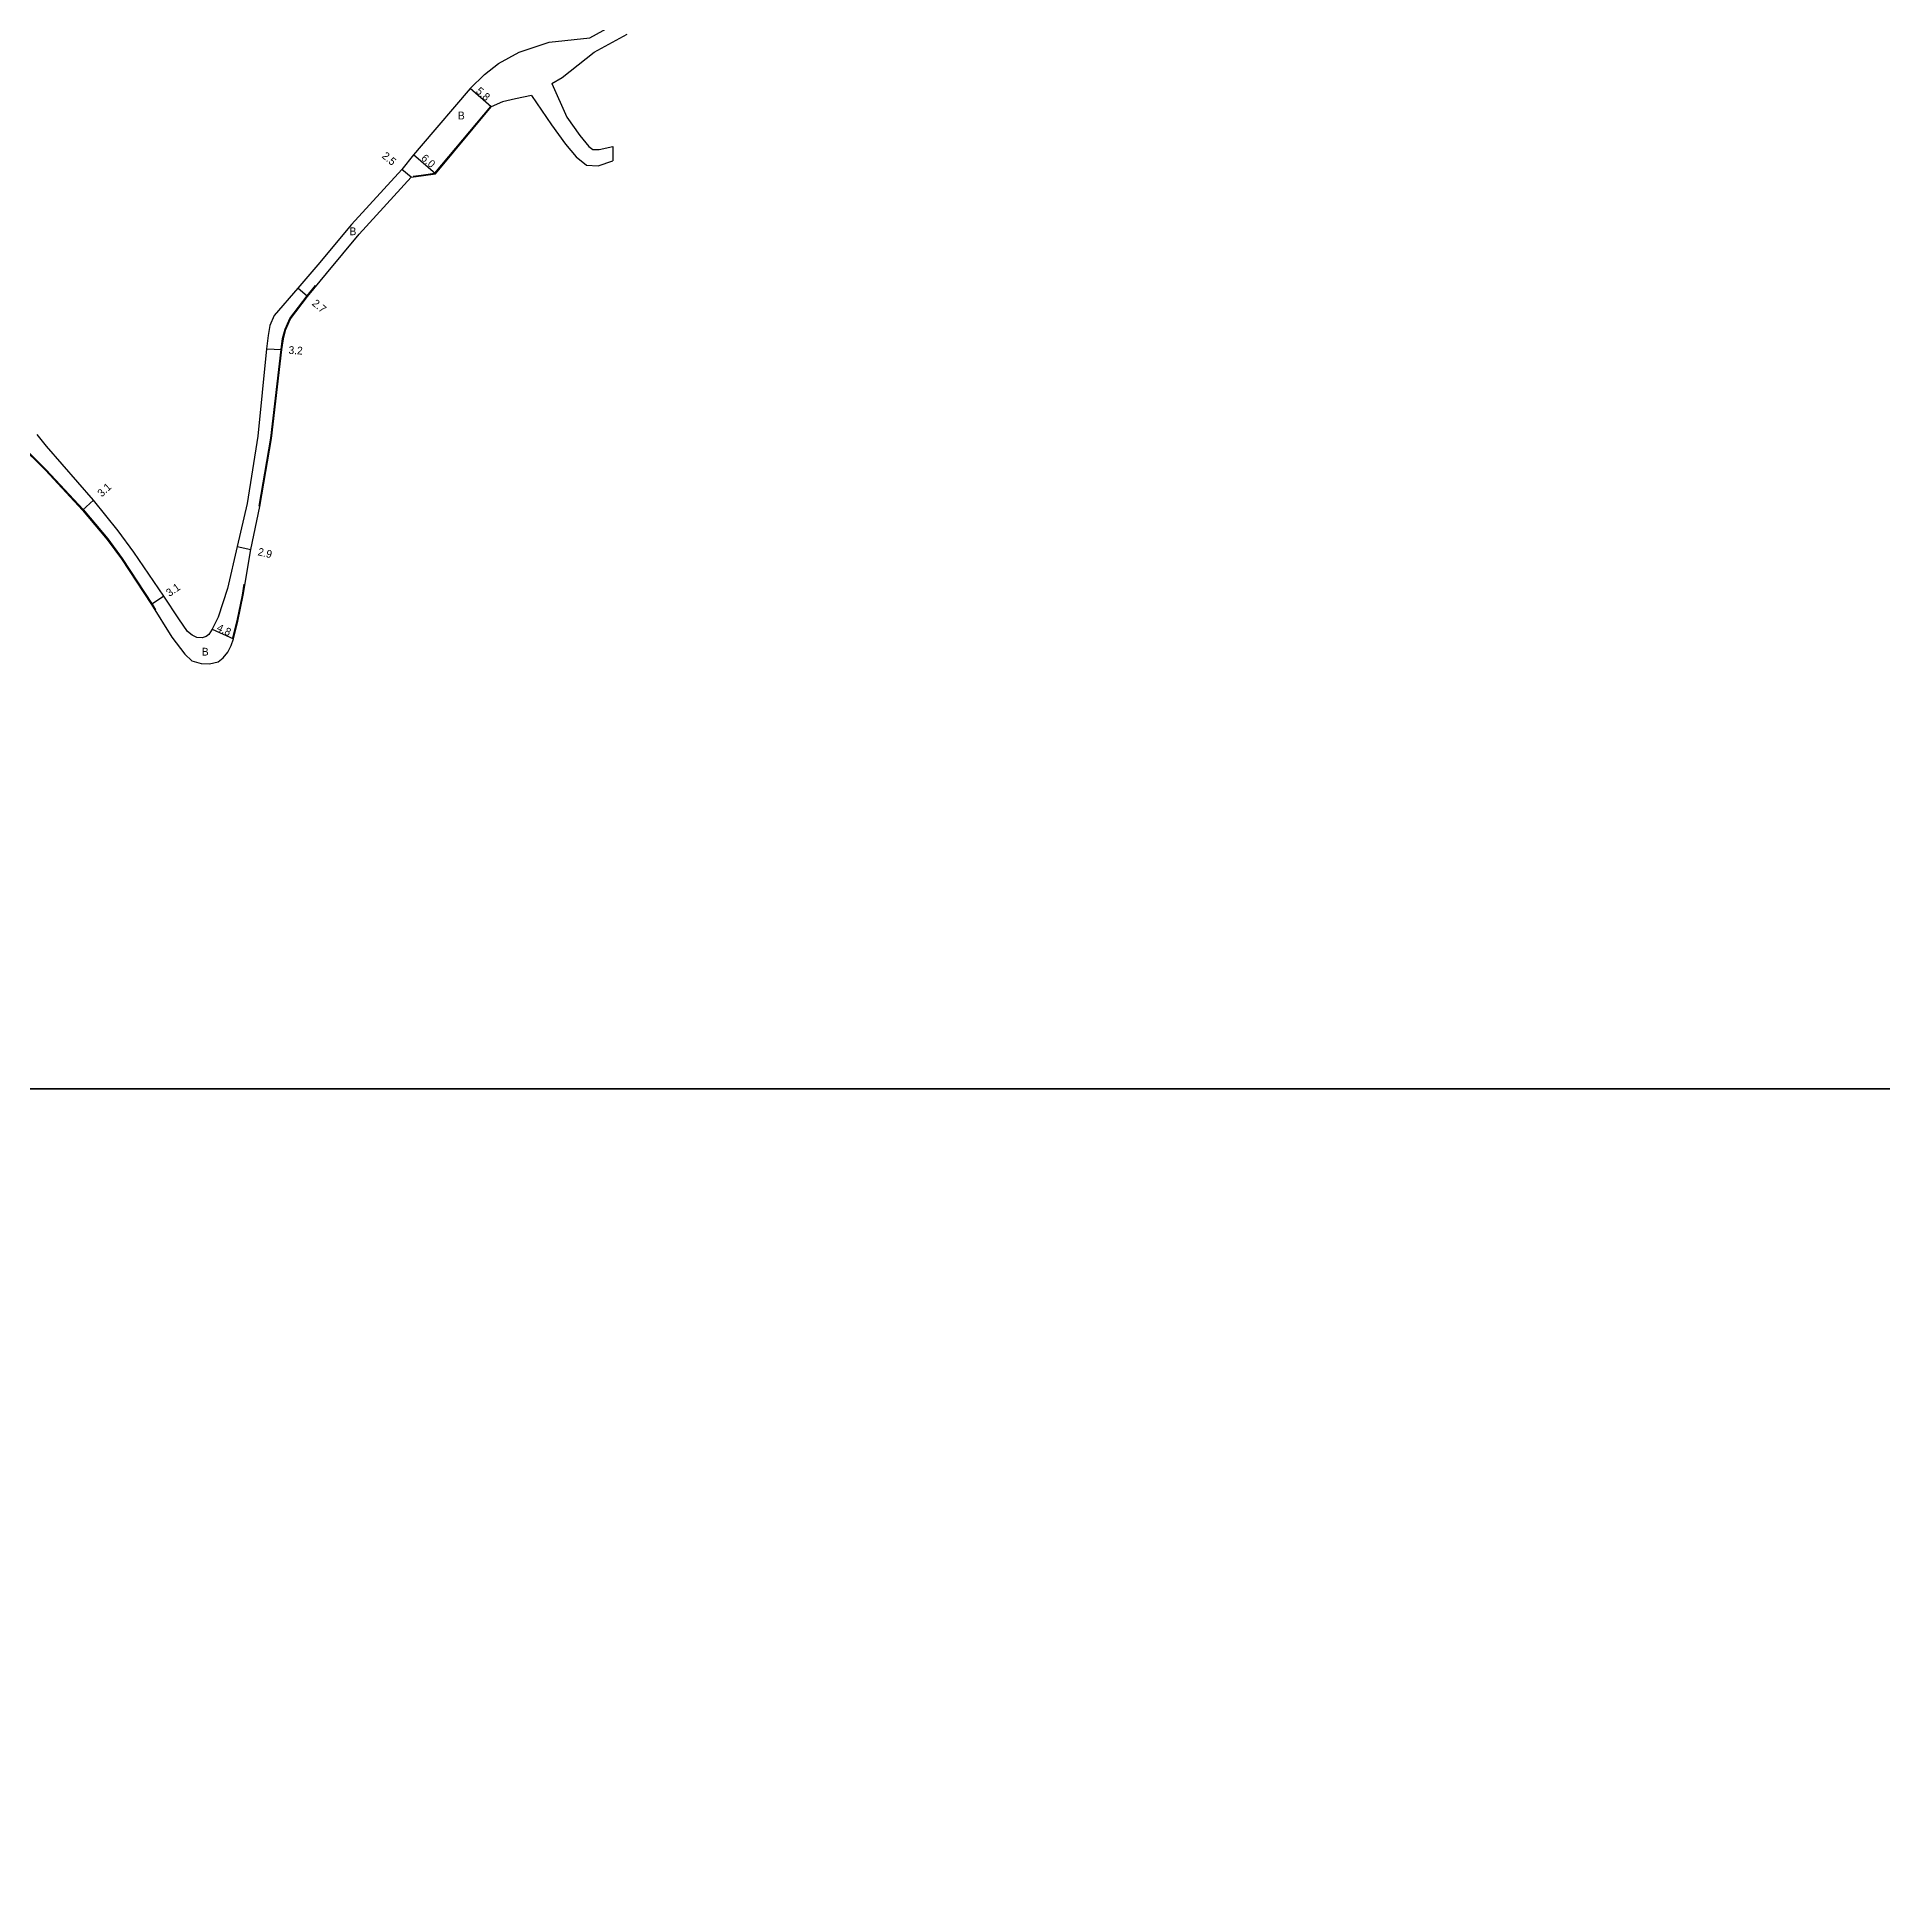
# Model space of a CAD drawing. Header units: metres. Extents: x -24000 to -21600, y -87000 to -84000.
# Drawn here: x -22361.4 to -21980.7, y -84766.3 to -84383.1 of the extents above; entities that cross this region are included whole.
import ezdxf

# ---------------------------------------------------------------- set-up
doc = ezdxf.new("R2010")
doc.units = ezdxf.units.M
doc.header["$LTSCALE"] = 2.5
for name, color, linetype in [('図郭', 7, 'Continuous'), ('幅員', 7, 'Continuous'), ('歩道・分離帯・安全施設', 7, 'Continuous'), ('舗装', 7, 'Continuous'), ('道路', 7, 'Continuous')]:
    doc.layers.add(name, color=color, linetype=linetype)
doc.styles.get("Standard").update_dxf_attribs({"font": ''})
doc.styles.get('Standard').set_extended_font_data('@MS PGothic')

msp = doc.modelspace()

# ---------------------------------------------------------------- linework, layer by layer
at = {"layer": '図郭'}
for points in [[(-22400, -84600), (-21600, -84600), (-21600, -84000), (-22400, -84000)], [(-22400, -85200), (-21600, -85200), (-21600, -84600), (-22400, -84600)]]:
    msp.add_lwpolyline(points, close=True, dxfattribs=at)
at = {"layer": '幅員'}
for points in [[(-22267.73, -84397.51), (-22272.1, -84393.7)], [(-22284.27, -84412.02), (-22286.21, -84410.4)], [(-22279.27, -84411.31), (-22283.8, -84407.39)], [(-22305.62, -84436.59), (-22307.65, -84434.89)], [(-22314.08, -84447.38), (-22310.94, -84447.56)], [(-22352.03, -84480.68), (-22349.8, -84478.6)], [(-22320.12, -84488.18), (-22317.35, -84488.82)], [(-22335.28, -84498.42), (-22337.84, -84500.17)], [(-22325.28, -84505.23), (-22320.93, -84507.25)]]:
    msp.add_lwpolyline(points, dxfattribs=at)
at = {"layer": '歩道・分離帯・安全施設'}
for points in [[(-22282.21, -84411.58), (-22279.35, -84411.17), (-22267.84, -84397.42)], [(-22283.82, -84411.81), (-22282.21, -84411.58)], [(-22400, -84420.2), (-22398.15, -84422.74), (-22395.47, -84426.36), (-22389.4, -84433.5), (-22385.68, -84437.64), (-22383.26, -84442.54), (-22382.27, -84445.39), (-22381.69, -84448.23), (-22380.35, -84451.26), (-22378.56, -84453.31), (-22372.63, -84458.95), (-22365, -84466.93), (-22359.55, -84472.36)], [(-22315.63, -84479.88), (-22313.21, -84465.86), (-22311.09, -84447.54), (-22310.77, -84445.31), (-22310.26, -84443.37), (-22309.26, -84441.15), (-22305.74, -84436.5), (-22303.97, -84434.33)], [(-22359.55, -84472.36), (-22351.91, -84480.58), (-22346.84, -84486.61), (-22343.9, -84490.65), (-22337.71, -84500.09), (-22336.97, -84501.27)], [(-22321.02, -84506.99), (-22320.18, -84503.54), (-22319.08, -84498.2), (-22318.71, -84495.96)]]:
    msp.add_lwpolyline(points, dxfattribs=at)
at = {"layer": '道路'}
for points in [[(-22272.1, -84393.7), (-22269.16, -84390.82), (-22266.27, -84388.54), (-22262, -84386.22), (-22255.82, -84384.19), (-22247.42, -84383.3), (-22241.28, -84379.92)], [(-22255.23, -84392.68), (-22253.14, -84391.47), (-22246.5, -84386.22), (-22239.72, -84382.49)], [(-22272.1, -84393.7), (-22282.21, -84405.52)], [(-22259.41, -84395.13), (-22262.77, -84395.82), (-22265.43, -84396.46), (-22267.73, -84397.51)], [(-22259.41, -84395.13), (-22255.3, -84401.2), (-22252.46, -84405.18), (-22250.24, -84407.82), (-22248.13, -84409.54), (-22245.69, -84409.69), (-22242.66, -84408.64)], [(-22255.23, -84392.68), (-22252.18, -84399.62), (-22249.46, -84403.43), (-22247.59, -84405.66), (-22246.76, -84406.33), (-22245.45, -84406.29), (-22242.67, -84405.71)], [(-22282.21, -84411.73), (-22279.27, -84411.31), (-22267.73, -84397.51)], [(-22282.21, -84405.52), (-22283.8, -84407.39), (-22286.21, -84410.4), (-22296.6, -84421.8), (-22303.53, -84430.07), (-22307.65, -84434.89), (-22312.49, -84440.56), (-22313.42, -84442.61), (-22313.79, -84444.65), (-22314.08, -84447.38), (-22315.87, -84465.39), (-22318.07, -84479.34), (-22320.12, -84488.18), (-22322.16, -84496.86), (-22324.08, -84502.72), (-22325.28, -84505.23), (-22325.99, -84506.3), (-22326.58, -84506.73), (-22327.38, -84507), (-22328.47, -84506.94), (-22329.44, -84506.48), (-22330.37, -84505.7), (-22332.2, -84503.09), (-22335.28, -84498.42), (-22341.47, -84489.34), (-22344.72, -84484.92), (-22349.8, -84478.6), (-22359.45, -84467.5), (-22361.41, -84465.08)], [(-22242.67, -84405.71), (-22242.66, -84408.64)], [(-22359.66, -84472.46), (-22352.03, -84480.68), (-22346.96, -84486.7), (-22344.02, -84490.74), (-22337.84, -84500.17), (-22333.66, -84506.85), (-22330.94, -84510.36), (-22329.49, -84511.75), (-22327.56, -84512.34), (-22325.86, -84512.4), (-22324.07, -84511.99), (-22323.07, -84511.16), (-22322.08, -84509.94), (-22321.4, -84508.62), (-22320.93, -84507.25), (-22320.03, -84503.57), (-22318.94, -84498.23), (-22317.35, -84488.82), (-22315.48, -84479.91), (-22313.06, -84465.88), (-22310.94, -84447.56), (-22310.62, -84445.34), (-22310.12, -84443.42), (-22309.13, -84441.23), (-22305.62, -84436.59), (-22301.74, -84431.84), (-22294.97, -84423.75), (-22284.27, -84412.02), (-22282.21, -84411.73)], [(-22400, -84420.45), (-22398.27, -84422.83), (-22395.58, -84426.45), (-22389.51, -84433.6), (-22385.8, -84437.73), (-22383.4, -84442.6), (-22382.42, -84445.43), (-22381.83, -84448.27), (-22380.47, -84451.34), (-22378.67, -84453.41), (-22372.73, -84459.05), (-22365.11, -84467.04), (-22359.66, -84472.46)]]:
    msp.add_lwpolyline(points, dxfattribs=at)

# ---------------------------------------------------------------- texts
at = {"layer": '幅員'}
for s, rotation, p in [('5.8', 318.9006, (-22271.05, -84394.48)), ('2.5', 320.207, (-22290.43, -84407.86)), ('6.0', 319.1019, (-22282.35, -84408.31)), ('2.7', 319.9982, (-22304.85, -84438.27)), ('3.2', 356.7591, (-22309.58, -84448.44)), ('3.1', 43.1158, (-22348.07, -84478.07)), ('2.9', 346.9057, (-22316.01, -84489.96)), ('3.1', 34.4719, (-22334.13, -84498.6)), ('4.8', 335.1603, (-22324.51, -84505.48))]:
    msp.add_text(s, height=1.6, rotation=rotation, dxfattribs=at).set_placement(p)
at = {"layer": '舗装'}
for p in [(-22274.61, -84400.09), (-22296.97, -84423.97), (-22327.44, -84510.67)]:
    msp.add_text('B', height=1.6, dxfattribs=at).set_placement(p)

doc.saveas('drawing.dxf')
